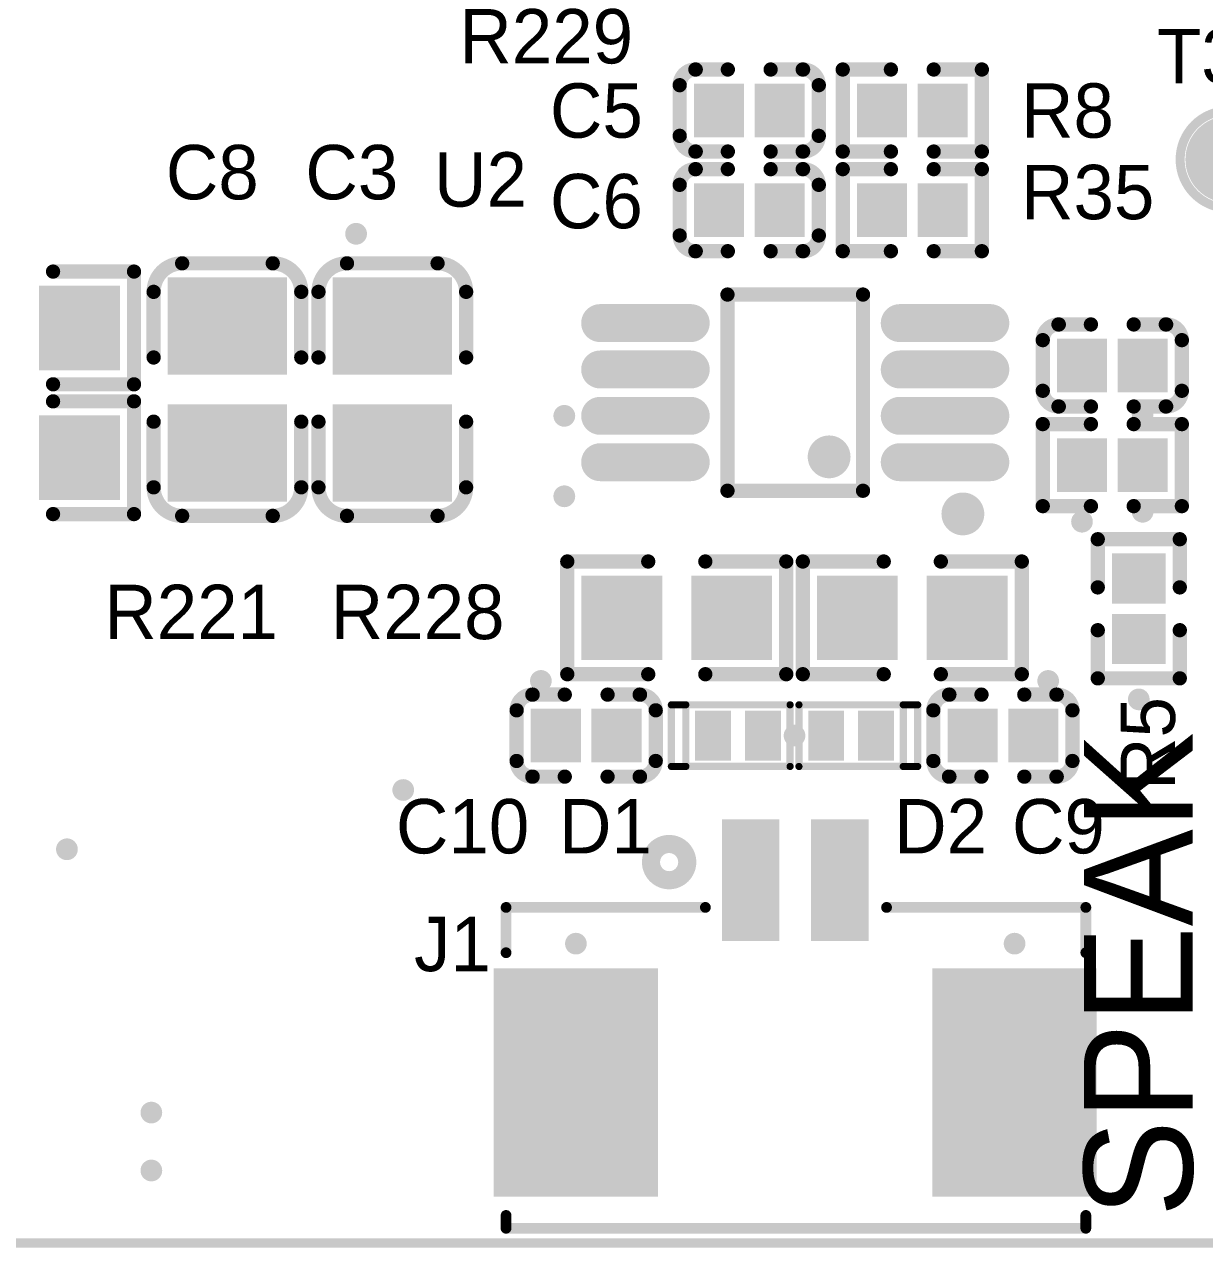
# Model space of a CAD drawing. Header units: millimetres. Extents: x 1205 to 1330, y 770 to 864.
# Drawn here: x 1252.03 to 1268.57, y 769.57 to 786.72 of the extents above; entities that cross this region are included whole.
import ezdxf

# ---------------------------------------------------------------- set-up
doc = ezdxf.new("R2010")
doc.units = ezdxf.units.MM
for name, color, linetype in [('Mechanical1', 6, 'Continuous'), ('TopOverlay', 2, 'Continuous'), ('TopPaste', 8, 'Continuous'), ('TopSolder', 216, 'Continuous'), ('ViaHoleLayer', 16, 'Continuous')]:
    doc.layers.add(name, color=color, linetype=linetype)

# ---------------------------------------------------------------- blocks, each defined once
blk = doc.blocks.new('PAD_25_40_3')
at = {"layer": 'TopOverlay'}
for points, const_width in [([(0.684, 0, 1), (-0.684, 0, 1)], 0.127), ([(-0.716, 0, 1), (-0.652, 0, 1)], 0.0635), ([(0.652, 0, 1), (0.716, 0, 1)], 0.0635)]:
    blk.add_lwpolyline(points, format="xyb", close=True, dxfattribs=dict(at, const_width=const_width))
at = {"layer": 'TopSolder', "const_width": 0.61}
blk.add_lwpolyline([(-0.305, 0, 1), (0.305, 0, 1)], format="xyb", close=True, dxfattribs=at)
blk = doc.blocks.new('MSOP_8_10')
at = {"layer": 'TopOverlay', "const_width": 0.2}
for points in [[(-1.375, 0.95), (1.375, 0.95)], [(-1.375, 0.95), (-1.375, -0.95)], [(1.375, 0.95), (1.375, -0.95)], [(-1.375, -0.95), (1.375, -0.95)]]:
    blk.add_lwpolyline(points, dxfattribs=at)
at = {"layer": 'TopOverlay'}
for points, const_width in [([(-1.425, 0.95, 1), (-1.325, 0.95, 1)], 0.1), ([(-1.425, 0.95, 1), (-1.325, 0.95, 1)], 0.1), ([(1.325, 0.95, 1), (1.425, 0.95, 1)], 0.1), ([(1.325, 0.95, 1), (1.425, 0.95, 1)], 0.1), ([(-0.75, -0.475, 1), (-1.05, -0.475, 1)], 0.3), ([(-1.125, -0.475, 1), (-0.975, -0.475, 1)], 0.15), ([(-0.825, -0.475, 1), (-0.675, -0.475, 1)], 0.15), ([(-1.425, -0.95, 1), (-1.325, -0.95, 1)], 0.1), ([(-1.425, -0.95, 1), (-1.325, -0.95, 1)], 0.1), ([(1.325, -0.95, 1), (1.425, -0.95, 1)], 0.1), ([(1.325, -0.95, 1), (1.425, -0.95, 1)], 0.1), ([(-1.55, -2.35, 1), (-1.85, -2.35, 1)], 0.3), ([(-1.925, -2.35, 1), (-1.775, -2.35, 1)], 0.15), ([(-1.625, -2.35, 1), (-1.475, -2.35, 1)], 0.15)]:
    blk.add_lwpolyline(points, format="xyb", close=True, dxfattribs=dict(at, const_width=const_width))
at = {"layer": 'TopPaste', "const_width": 0.43}
for points in [[(-0.975, 1.465), (-0.975, 2.735)], [(-0.325, 1.465), (-0.325, 2.735)], [(0.325, 1.465), (0.325, 2.735)], [(0.975, 1.465), (0.975, 2.735)], [(-0.975, -2.735), (-0.975, -1.465)], [(-0.325, -2.735), (-0.325, -1.465)], [(0.325, -2.735), (0.325, -1.465)], [(0.975, -2.735), (0.975, -1.465)]]:
    blk.add_lwpolyline(points, dxfattribs=at)
at = {"layer": 'TopPaste', "const_width": 0.215}
for points in [[(-1.082, 2.735, 1), (-0.867, 2.735, 1)], [(-0.432, 2.735, 1), (-0.217, 2.735, 1)], [(0.218, 2.735, 1), (0.433, 2.735, 1)], [(0.868, 2.735, 1), (1.083, 2.735, 1)], [(-1.082, 1.465, 1), (-0.867, 1.465, 1)], [(-0.432, 1.465, 1), (-0.217, 1.465, 1)], [(0.218, 1.465, 1), (0.433, 1.465, 1)], [(0.868, 1.465, 1), (1.083, 1.465, 1)], [(-1.082, -1.465, 1), (-0.867, -1.465, 1)], [(-0.432, -1.465, 1), (-0.217, -1.465, 1)], [(0.218, -1.465, 1), (0.433, -1.465, 1)], [(0.868, -1.465, 1), (1.083, -1.465, 1)], [(-1.082, -2.735, 1), (-0.867, -2.735, 1)], [(-0.432, -2.735, 1), (-0.217, -2.735, 1)], [(0.218, -2.735, 1), (0.433, -2.735, 1)], [(0.868, -2.735, 1), (1.083, -2.735, 1)]]:
    blk.add_lwpolyline(points, format="xyb", close=True, dxfattribs=at)
at = {"layer": 'TopSolder', "const_width": 0.532}
for points in [[(-0.975, 1.465), (-0.975, 2.735)], [(-0.325, 1.465), (-0.325, 2.735)], [(0.325, 1.465), (0.325, 2.735)], [(0.975, 1.465), (0.975, 2.735)], [(-0.975, -2.735), (-0.975, -1.465)], [(-0.325, -2.735), (-0.325, -1.465)], [(0.325, -2.735), (0.325, -1.465)], [(0.975, -2.735), (0.975, -1.465)]]:
    blk.add_lwpolyline(points, dxfattribs=at)
at = {"layer": 'TopSolder', "const_width": 0.266}
for points in [[(-1.108, 2.735, 1), (-0.842, 2.735, 1)], [(-0.458, 2.735, 1), (-0.192, 2.735, 1)], [(0.192, 2.735, 1), (0.458, 2.735, 1)], [(0.842, 2.735, 1), (1.108, 2.735, 1)], [(-1.108, 1.465, 1), (-0.842, 1.465, 1)], [(-0.458, 1.465, 1), (-0.192, 1.465, 1)], [(0.192, 1.465, 1), (0.458, 1.465, 1)], [(0.842, 1.465, 1), (1.108, 1.465, 1)], [(-1.108, -1.465, 1), (-0.842, -1.465, 1)], [(-0.458, -1.465, 1), (-0.192, -1.465, 1)], [(0.192, -1.465, 1), (0.458, -1.465, 1)], [(0.842, -1.465, 1), (1.108, -1.465, 1)], [(-1.108, -2.735, 1), (-0.842, -2.735, 1)], [(-0.458, -2.735, 1), (-0.192, -2.735, 1)], [(0.192, -2.735, 1), (0.458, -2.735, 1)], [(0.842, -2.735, 1), (1.108, -2.735, 1)]]:
    blk.add_lwpolyline(points, format="xyb", close=True, dxfattribs=at)
blk = doc.blocks.new('0805_C_19')
at = {"layer": 'TopOverlay', "const_width": 0.2}
for points in [[(-1.77, 0.635, -0.414214), (-1.37, 1.035)], [(1.37, 1.035, -0.414213), (1.77, 0.635)], [(-1.37, -1.035, -0.414213), (-1.77, -0.635)], [(1.77, -0.635, -0.414214), (1.37, -1.035)]]:
    blk.add_lwpolyline(points, format="xyb", dxfattribs=at)
for points in [[(-1.37, 1.035), (-0.45, 1.035)], [(0.45, 1.035), (1.37, 1.035)], [(-1.77, 0.635), (-1.77, -0.635)], [(1.77, 0.635), (1.77, -0.635)], [(-0.45, -1.035), (-1.37, -1.035)], [(0.45, -1.035), (1.37, -1.035)]]:
    blk.add_lwpolyline(points, dxfattribs=at)
at = {"layer": 'TopOverlay', "const_width": 0.1}
for points in [[(-1.42, 1.035, 1), (-1.32, 1.035, 1)], [(-1.42, 1.035, 1), (-1.32, 1.035, 1)], [(-0.5, 1.035, 1), (-0.4, 1.035, 1)], [(0.4, 1.035, 1), (0.5, 1.035, 1)], [(1.32, 1.035, 1), (1.42, 1.035, 1)], [(1.32, 1.035, 1), (1.42, 1.035, 1)], [(-1.82, 0.635, 1), (-1.72, 0.635, 1)], [(-1.82, 0.635, 1), (-1.72, 0.635, 1)], [(1.72, 0.635, 1), (1.82, 0.635, 1)], [(1.72, 0.635, 1), (1.82, 0.635, 1)], [(-1.82, -0.635, 1), (-1.72, -0.635, 1)], [(-1.82, -0.635, 1), (-1.72, -0.635, 1)], [(1.72, -0.635, 1), (1.82, -0.635, 1)], [(1.72, -0.635, 1), (1.82, -0.635, 1)], [(-1.42, -1.035, 1), (-1.32, -1.035, 1)], [(-1.42, -1.035, 1), (-1.32, -1.035, 1)], [(-0.5, -1.035, 1), (-0.4, -1.035, 1)], [(0.4, -1.035, 1), (0.5, -1.035, 1)], [(1.32, -1.035, 1), (1.42, -1.035, 1)], [(1.32, -1.035, 1), (1.42, -1.035, 1)]]:
    blk.add_lwpolyline(points, format="xyb", close=True, dxfattribs=at)
at = {"layer": 'TopPaste'}
for points in [[(-1.47, -0.735), (-0.31, -0.735), (-1.47, 0.735), (-0.31, 0.735)], [(0.31, -0.735), (1.47, -0.735), (0.31, 0.735), (1.47, 0.735)]]:
    blk.add_solid(points, dxfattribs=at)
at = {"layer": 'TopSolder'}
for points in [[(-1.572, -0.837), (-0.208, -0.837), (-1.572, 0.837), (-0.208, 0.837)], [(0.208, -0.837), (1.572, -0.837), (0.208, 0.837), (1.572, 0.837)]]:
    blk.add_solid(points, dxfattribs=at)
blk = doc.blocks.new('0402_C_20')
at = {"layer": 'TopOverlay', "const_width": 0.2}
for points in [[(-0.975, 0.355, -0.414214), (-0.755, 0.575)], [(0.755, 0.575, -0.414214), (0.975, 0.355)], [(-0.755, -0.575, -0.414214), (-0.975, -0.355)], [(0.975, -0.355, -0.414214), (0.755, -0.575)]]:
    blk.add_lwpolyline(points, format="xyb", dxfattribs=at)
at = {"layer": 'TopOverlay', "const_width": 0.1}
for points in [[(-0.805, 0.575, 1), (-0.705, 0.575, 1)], [(-0.8, 0.575, 1), (-0.7, 0.575, 1)], [(-0.35, 0.575, 1), (-0.25, 0.575, 1)], [(0.25, 0.575, 1), (0.35, 0.575, 1)], [(0.7, 0.575, 1), (0.8, 0.575, 1)], [(0.705, 0.575, 1), (0.805, 0.575, 1)], [(-1.025, 0.355, 1), (-0.925, 0.355, 1)], [(-1.025, 0.355, 1), (-0.925, 0.355, 1)], [(0.925, 0.355, 1), (1.025, 0.355, 1)], [(0.925, 0.355, 1), (1.025, 0.355, 1)], [(-1.025, -0.355, 1), (-0.925, -0.355, 1)], [(-1.025, -0.355, 1), (-0.925, -0.355, 1)], [(0.925, -0.355, 1), (1.025, -0.355, 1)], [(0.925, -0.355, 1), (1.025, -0.355, 1)], [(-0.805, -0.575, 1), (-0.705, -0.575, 1)], [(-0.8, -0.575, 1), (-0.7, -0.575, 1)], [(-0.35, -0.575, 1), (-0.25, -0.575, 1)], [(0.25, -0.575, 1), (0.35, -0.575, 1)], [(0.7, -0.575, 1), (0.8, -0.575, 1)], [(0.705, -0.575, 1), (0.805, -0.575, 1)]]:
    blk.add_lwpolyline(points, format="xyb", close=True, dxfattribs=at)
at = {"layer": 'TopOverlay', "const_width": 0.2}
for points in [[(-0.3, 0.575), (-0.75, 0.575)], [(0.75, 0.575), (0.3, 0.575)], [(-0.975, 0.355), (-0.975, -0.355)], [(0.975, 0.355), (0.975, -0.355)], [(-0.3, -0.575), (-0.75, -0.575)], [(0.75, -0.575), (0.3, -0.575)]]:
    blk.add_lwpolyline(points, dxfattribs=at)
at = {"layer": 'TopPaste'}
for points in [[(-0.725, -0.325), (-0.125, -0.325), (-0.725, 0.325), (-0.125, 0.325)], [(0.125, -0.325), (0.725, -0.325), (0.125, 0.325), (0.725, 0.325)]]:
    blk.add_solid(points, dxfattribs=at)
at = {"layer": 'TopSolder'}
for points in [[(-0.776, -0.376), (-0.074, -0.376), (-0.776, 0.376), (-0.074, 0.376)], [(0.074, -0.376), (0.776, -0.376), (0.074, 0.376), (0.776, 0.376)]]:
    blk.add_solid(points, dxfattribs=at)
blk = doc.blocks.new('0402_C_21')
at = {"layer": 'TopOverlay', "const_width": 0.2}
for points in [[(-0.975, 0.355, -0.414214), (-0.755, 0.575)], [(0.755, 0.575, -0.414214), (0.975, 0.355)], [(-0.755, -0.575, -0.414214), (-0.975, -0.355)], [(0.975, -0.355, -0.414214), (0.755, -0.575)]]:
    blk.add_lwpolyline(points, format="xyb", dxfattribs=at)
at = {"layer": 'TopOverlay', "const_width": 0.1}
for points in [[(-0.805, 0.575, 1), (-0.705, 0.575, 1)], [(-0.8, 0.575, 1), (-0.7, 0.575, 1)], [(-0.35, 0.575, 1), (-0.25, 0.575, 1)], [(0.25, 0.575, 1), (0.35, 0.575, 1)], [(0.7, 0.575, 1), (0.8, 0.575, 1)], [(0.705, 0.575, 1), (0.805, 0.575, 1)], [(-1.025, 0.355, 1), (-0.925, 0.355, 1)], [(-1.025, 0.355, 1), (-0.925, 0.355, 1)], [(0.925, 0.355, 1), (1.025, 0.355, 1)], [(0.925, 0.355, 1), (1.025, 0.355, 1)], [(-1.025, -0.355, 1), (-0.925, -0.355, 1)], [(-1.025, -0.355, 1), (-0.925, -0.355, 1)], [(0.925, -0.355, 1), (1.025, -0.355, 1)], [(0.925, -0.355, 1), (1.025, -0.355, 1)], [(-0.805, -0.575, 1), (-0.705, -0.575, 1)], [(-0.8, -0.575, 1), (-0.7, -0.575, 1)], [(-0.35, -0.575, 1), (-0.25, -0.575, 1)], [(0.25, -0.575, 1), (0.35, -0.575, 1)], [(0.7, -0.575, 1), (0.8, -0.575, 1)], [(0.705, -0.575, 1), (0.805, -0.575, 1)]]:
    blk.add_lwpolyline(points, format="xyb", close=True, dxfattribs=at)
at = {"layer": 'TopOverlay', "const_width": 0.2}
for points in [[(-0.75, 0.575), (-0.3, 0.575)], [(0.3, 0.575), (0.75, 0.575)], [(-0.975, -0.355), (-0.975, 0.355)], [(0.975, -0.355), (0.975, 0.355)], [(-0.75, -0.575), (-0.3, -0.575)], [(0.3, -0.575), (0.75, -0.575)]]:
    blk.add_lwpolyline(points, dxfattribs=at)
at = {"layer": 'TopPaste'}
for points in [[(-0.725, -0.325), (-0.125, -0.325), (-0.725, 0.325), (-0.125, 0.325)], [(0.125, -0.325), (0.725, -0.325), (0.125, 0.325), (0.725, 0.325)]]:
    blk.add_solid(points, dxfattribs=at)
at = {"layer": 'TopSolder'}
for points in [[(-0.776, -0.376), (-0.074, -0.376), (-0.776, 0.376), (-0.074, 0.376)], [(0.074, -0.376), (0.776, -0.376), (0.074, 0.376), (0.776, 0.376)]]:
    blk.add_solid(points, dxfattribs=at)
blk = doc.blocks.new('0402_C_22')
at = {"layer": 'TopOverlay', "const_width": 0.2}
for points in [[(-0.975, 0.355, -0.414214), (-0.755, 0.575)], [(0.755, 0.575, -0.414214), (0.975, 0.355)], [(-0.755, -0.575, -0.414214), (-0.975, -0.355)], [(0.975, -0.355, -0.414214), (0.755, -0.575)]]:
    blk.add_lwpolyline(points, format="xyb", dxfattribs=at)
at = {"layer": 'TopOverlay', "const_width": 0.1}
for points in [[(-0.805, 0.575, 1), (-0.705, 0.575, 1)], [(-0.8, 0.575, 1), (-0.7, 0.575, 1)], [(-0.35, 0.575, 1), (-0.25, 0.575, 1)], [(0.25, 0.575, 1), (0.35, 0.575, 1)], [(0.7, 0.575, 1), (0.8, 0.575, 1)], [(0.705, 0.575, 1), (0.805, 0.575, 1)], [(-1.025, 0.355, 1), (-0.925, 0.355, 1)], [(-1.025, 0.355, 1), (-0.925, 0.355, 1)], [(0.925, 0.355, 1), (1.025, 0.355, 1)], [(0.925, 0.355, 1), (1.025, 0.355, 1)], [(-1.025, -0.355, 1), (-0.925, -0.355, 1)], [(-1.025, -0.355, 1), (-0.925, -0.355, 1)], [(0.925, -0.355, 1), (1.025, -0.355, 1)], [(0.925, -0.355, 1), (1.025, -0.355, 1)], [(-0.805, -0.575, 1), (-0.705, -0.575, 1)], [(-0.8, -0.575, 1), (-0.7, -0.575, 1)], [(-0.35, -0.575, 1), (-0.25, -0.575, 1)], [(0.25, -0.575, 1), (0.35, -0.575, 1)], [(0.7, -0.575, 1), (0.8, -0.575, 1)], [(0.705, -0.575, 1), (0.805, -0.575, 1)]]:
    blk.add_lwpolyline(points, format="xyb", close=True, dxfattribs=at)
at = {"layer": 'TopOverlay', "const_width": 0.2}
for points in [[(-0.75, 0.575), (-0.3, 0.575)], [(0.3, 0.575), (0.75, 0.575)], [(-0.975, -0.355), (-0.975, 0.355)], [(0.975, -0.355), (0.975, 0.355)], [(-0.75, -0.575), (-0.3, -0.575)], [(0.3, -0.575), (0.75, -0.575)]]:
    blk.add_lwpolyline(points, dxfattribs=at)
at = {"layer": 'TopPaste'}
for points in [[(-0.725, -0.325), (-0.125, -0.325), (-0.725, 0.325), (-0.125, 0.325)], [(0.125, -0.325), (0.725, -0.325), (0.125, 0.325), (0.725, 0.325)]]:
    blk.add_solid(points, dxfattribs=at)
at = {"layer": 'TopSolder'}
for points in [[(-0.776, -0.376), (-0.074, -0.376), (-0.776, 0.376), (-0.074, 0.376)], [(0.074, -0.376), (0.776, -0.376), (0.074, 0.376), (0.776, 0.376)]]:
    blk.add_solid(points, dxfattribs=at)
blk = doc.blocks.new('0805_C_24')
at = {"layer": 'TopOverlay', "const_width": 0.2}
for points in [[(-1.77, 0.635, -0.414214), (-1.37, 1.035)], [(1.37, 1.035, -0.414213), (1.77, 0.635)], [(-1.37, -1.035, -0.414213), (-1.77, -0.635)], [(1.77, -0.635, -0.414214), (1.37, -1.035)]]:
    blk.add_lwpolyline(points, format="xyb", dxfattribs=at)
for points in [[(-1.37, 1.035), (-0.45, 1.035)], [(0.45, 1.035), (1.37, 1.035)], [(-1.77, 0.635), (-1.77, -0.635)], [(1.77, 0.635), (1.77, -0.635)], [(-0.45, -1.035), (-1.37, -1.035)], [(0.45, -1.035), (1.37, -1.035)]]:
    blk.add_lwpolyline(points, dxfattribs=at)
at = {"layer": 'TopOverlay', "const_width": 0.1}
for points in [[(-1.42, 1.035, 1), (-1.32, 1.035, 1)], [(-1.42, 1.035, 1), (-1.32, 1.035, 1)], [(-0.5, 1.035, 1), (-0.4, 1.035, 1)], [(0.4, 1.035, 1), (0.5, 1.035, 1)], [(1.32, 1.035, 1), (1.42, 1.035, 1)], [(1.32, 1.035, 1), (1.42, 1.035, 1)], [(-1.82, 0.635, 1), (-1.72, 0.635, 1)], [(-1.82, 0.635, 1), (-1.72, 0.635, 1)], [(1.72, 0.635, 1), (1.82, 0.635, 1)], [(1.72, 0.635, 1), (1.82, 0.635, 1)], [(-1.82, -0.635, 1), (-1.72, -0.635, 1)], [(-1.82, -0.635, 1), (-1.72, -0.635, 1)], [(1.72, -0.635, 1), (1.82, -0.635, 1)], [(1.72, -0.635, 1), (1.82, -0.635, 1)], [(-1.42, -1.035, 1), (-1.32, -1.035, 1)], [(-1.42, -1.035, 1), (-1.32, -1.035, 1)], [(-0.5, -1.035, 1), (-0.4, -1.035, 1)], [(0.4, -1.035, 1), (0.5, -1.035, 1)], [(1.32, -1.035, 1), (1.42, -1.035, 1)], [(1.32, -1.035, 1), (1.42, -1.035, 1)]]:
    blk.add_lwpolyline(points, format="xyb", close=True, dxfattribs=at)
at = {"layer": 'TopPaste'}
for points in [[(-1.47, -0.735), (-0.31, -0.735), (-1.47, 0.735), (-0.31, 0.735)], [(0.31, -0.735), (1.47, -0.735), (0.31, 0.735), (1.47, 0.735)]]:
    blk.add_solid(points, dxfattribs=at)
at = {"layer": 'TopSolder'}
for points in [[(-1.572, -0.837), (-0.208, -0.837), (-1.572, 0.837), (-0.208, 0.837)], [(0.208, -0.837), (1.572, -0.837), (0.208, 0.837), (1.572, 0.837)]]:
    blk.add_solid(points, dxfattribs=at)
blk = doc.blocks.new('0402_C_25')
at = {"layer": 'TopOverlay', "const_width": 0.2}
for points in [[(-0.975, 0.355, -0.414214), (-0.755, 0.575)], [(0.755, 0.575, -0.414214), (0.975, 0.355)], [(-0.755, -0.575, -0.414214), (-0.975, -0.355)], [(0.975, -0.355, -0.414214), (0.755, -0.575)]]:
    blk.add_lwpolyline(points, format="xyb", dxfattribs=at)
at = {"layer": 'TopOverlay', "const_width": 0.1}
for points in [[(-0.805, 0.575, 1), (-0.705, 0.575, 1)], [(-0.8, 0.575, 1), (-0.7, 0.575, 1)], [(-0.35, 0.575, 1), (-0.25, 0.575, 1)], [(0.25, 0.575, 1), (0.35, 0.575, 1)], [(0.7, 0.575, 1), (0.8, 0.575, 1)], [(0.705, 0.575, 1), (0.805, 0.575, 1)], [(-1.025, 0.355, 1), (-0.925, 0.355, 1)], [(-1.025, 0.355, 1), (-0.925, 0.355, 1)], [(0.925, 0.355, 1), (1.025, 0.355, 1)], [(0.925, 0.355, 1), (1.025, 0.355, 1)], [(-1.025, -0.355, 1), (-0.925, -0.355, 1)], [(-1.025, -0.355, 1), (-0.925, -0.355, 1)], [(0.925, -0.355, 1), (1.025, -0.355, 1)], [(0.925, -0.355, 1), (1.025, -0.355, 1)], [(-0.805, -0.575, 1), (-0.705, -0.575, 1)], [(-0.8, -0.575, 1), (-0.7, -0.575, 1)], [(-0.35, -0.575, 1), (-0.25, -0.575, 1)], [(0.25, -0.575, 1), (0.35, -0.575, 1)], [(0.7, -0.575, 1), (0.8, -0.575, 1)], [(0.705, -0.575, 1), (0.805, -0.575, 1)]]:
    blk.add_lwpolyline(points, format="xyb", close=True, dxfattribs=at)
at = {"layer": 'TopOverlay', "const_width": 0.2}
for points in [[(-0.3, 0.575), (-0.75, 0.575)], [(0.75, 0.575), (0.3, 0.575)], [(-0.975, 0.355), (-0.975, -0.355)], [(0.975, 0.355), (0.975, -0.355)], [(-0.3, -0.575), (-0.75, -0.575)], [(0.75, -0.575), (0.3, -0.575)]]:
    blk.add_lwpolyline(points, dxfattribs=at)
at = {"layer": 'TopPaste'}
for points in [[(-0.725, -0.325), (-0.125, -0.325), (-0.725, 0.325), (-0.125, 0.325)], [(0.125, -0.325), (0.725, -0.325), (0.125, 0.325), (0.725, 0.325)]]:
    blk.add_solid(points, dxfattribs=at)
at = {"layer": 'TopSolder'}
for points in [[(-0.776, -0.376), (-0.074, -0.376), (-0.776, 0.376), (-0.074, 0.376)], [(0.074, -0.376), (0.776, -0.376), (0.074, 0.376), (0.776, 0.376)]]:
    blk.add_solid(points, dxfattribs=at)
blk = doc.blocks.new('0402_C_26')
at = {"layer": 'TopOverlay', "const_width": 0.2}
for points in [[(-0.975, 0.355, -0.414214), (-0.755, 0.575)], [(0.755, 0.575, -0.414214), (0.975, 0.355)], [(-0.755, -0.575, -0.414214), (-0.975, -0.355)], [(0.975, -0.355, -0.414214), (0.755, -0.575)]]:
    blk.add_lwpolyline(points, format="xyb", dxfattribs=at)
at = {"layer": 'TopOverlay', "const_width": 0.1}
for points in [[(-0.805, 0.575, 1), (-0.705, 0.575, 1)], [(-0.8, 0.575, 1), (-0.7, 0.575, 1)], [(-0.35, 0.575, 1), (-0.25, 0.575, 1)], [(0.25, 0.575, 1), (0.35, 0.575, 1)], [(0.7, 0.575, 1), (0.8, 0.575, 1)], [(0.705, 0.575, 1), (0.805, 0.575, 1)], [(-1.025, 0.355, 1), (-0.925, 0.355, 1)], [(-1.025, 0.355, 1), (-0.925, 0.355, 1)], [(0.925, 0.355, 1), (1.025, 0.355, 1)], [(0.925, 0.355, 1), (1.025, 0.355, 1)], [(-1.025, -0.355, 1), (-0.925, -0.355, 1)], [(-1.025, -0.355, 1), (-0.925, -0.355, 1)], [(0.925, -0.355, 1), (1.025, -0.355, 1)], [(0.925, -0.355, 1), (1.025, -0.355, 1)], [(-0.805, -0.575, 1), (-0.705, -0.575, 1)], [(-0.8, -0.575, 1), (-0.7, -0.575, 1)], [(-0.35, -0.575, 1), (-0.25, -0.575, 1)], [(0.25, -0.575, 1), (0.35, -0.575, 1)], [(0.7, -0.575, 1), (0.8, -0.575, 1)], [(0.705, -0.575, 1), (0.805, -0.575, 1)]]:
    blk.add_lwpolyline(points, format="xyb", close=True, dxfattribs=at)
at = {"layer": 'TopOverlay', "const_width": 0.2}
for points in [[(-0.75, 0.575), (-0.3, 0.575)], [(0.3, 0.575), (0.75, 0.575)], [(-0.975, -0.355), (-0.975, 0.355)], [(0.975, -0.355), (0.975, 0.355)], [(-0.75, -0.575), (-0.3, -0.575)], [(0.3, -0.575), (0.75, -0.575)]]:
    blk.add_lwpolyline(points, dxfattribs=at)
at = {"layer": 'TopPaste'}
for points in [[(-0.725, -0.325), (-0.125, -0.325), (-0.725, 0.325), (-0.125, 0.325)], [(0.125, -0.325), (0.725, -0.325), (0.125, 0.325), (0.725, 0.325)]]:
    blk.add_solid(points, dxfattribs=at)
at = {"layer": 'TopSolder'}
for points in [[(-0.776, -0.376), (-0.074, -0.376), (-0.776, 0.376), (-0.074, 0.376)], [(0.074, -0.376), (0.776, -0.376), (0.074, 0.376), (0.776, 0.376)]]:
    blk.add_solid(points, dxfattribs=at)
blk = doc.blocks.new('DFN1006_2L_232')
at = {"layer": 'TopOverlay'}
for points, const_width in [([(-0.584, 0.432), (-0.381, 0.432)], 0.1), ([(-0.584, -0.432), (-0.584, 0.432)], 0.1), ([(-0.381, -0.432), (-0.381, 0.432)], 0.102), ([(-0.381, 0.432), (1.081, 0.432)], 0.102), ([(1.081, -0.432), (1.081, 0.432)], 0.102), ([(-0.584, -0.432), (-0.381, -0.432)], 0.1), ([(-0.381, -0.432), (1.081, -0.432)], 0.102)]:
    blk.add_lwpolyline(points, dxfattribs=dict(at, const_width=const_width))
for points, const_width in [([(-0.609, 0.432, 1), (-0.559, 0.432, 1)], 0.05), ([(-0.609, 0.432, 1), (-0.559, 0.432, 1)], 0.05), ([(-0.406, 0.432, 1), (-0.356, 0.432, 1)], 0.0508), ([(-0.406, 0.432, 1), (-0.356, 0.432, 1)], 0.0508), ([(-0.406, 0.432, 1), (-0.356, 0.432, 1)], 0.05), ([(1.056, 0.432, 1), (1.106, 0.432, 1)], 0.0508), ([(1.056, 0.432, 1), (1.106, 0.432, 1)], 0.0508), ([(-0.609, -0.432, 1), (-0.559, -0.432, 1)], 0.05), ([(-0.609, -0.432, 1), (-0.559, -0.432, 1)], 0.05), ([(-0.406, -0.432, 1), (-0.356, -0.432, 1)], 0.0508), ([(-0.406, -0.432, 1), (-0.356, -0.432, 1)], 0.0508), ([(-0.406, -0.432, 1), (-0.356, -0.432, 1)], 0.05), ([(1.056, -0.432, 1), (1.106, -0.432, 1)], 0.0508), ([(1.056, -0.432, 1), (1.106, -0.432, 1)], 0.0508)]:
    blk.add_lwpolyline(points, format="xyb", close=True, dxfattribs=dict(at, const_width=const_width))
at = {"layer": 'TopPaste'}
for points in [[(0.2, -0.3), (0.2, 0.3), (-0.2, -0.3), (-0.2, 0.3)], [(0.9, -0.3), (0.9, 0.3), (0.5, -0.3), (0.5, 0.3)]]:
    blk.add_solid(points, dxfattribs=at)
at = {"layer": 'TopSolder'}
for points in [[(0.251, -0.351), (0.251, 0.351), (-0.251, -0.351), (-0.251, 0.351)], [(0.951, -0.351), (0.951, 0.351), (0.449, -0.351), (0.449, 0.351)]]:
    blk.add_solid(points, dxfattribs=at)
blk = doc.blocks.new('DFN1006_2L_233')
at = {"layer": 'TopOverlay'}
for points, const_width in [([(-0.381, 0.432), (-0.584, 0.432)], 0.1), ([(-0.584, 0.432), (-0.584, -0.432)], 0.1), ([(-0.381, 0.432), (-0.381, -0.432)], 0.102), ([(1.081, 0.432), (-0.381, 0.432)], 0.102), ([(1.081, 0.432), (1.081, -0.432)], 0.102), ([(-0.381, -0.432), (-0.584, -0.432)], 0.1), ([(1.081, -0.432), (-0.381, -0.432)], 0.102)]:
    blk.add_lwpolyline(points, dxfattribs=dict(at, const_width=const_width))
for points, const_width in [([(-0.609, 0.432, 1), (-0.559, 0.432, 1)], 0.05), ([(-0.609, 0.432, 1), (-0.559, 0.432, 1)], 0.05), ([(-0.406, 0.432, 1), (-0.356, 0.432, 1)], 0.0508), ([(-0.406, 0.432, 1), (-0.356, 0.432, 1)], 0.0508), ([(-0.406, 0.432, 1), (-0.356, 0.432, 1)], 0.05), ([(1.056, 0.432, 1), (1.106, 0.432, 1)], 0.0508), ([(1.056, 0.432, 1), (1.106, 0.432, 1)], 0.0508), ([(-0.609, -0.432, 1), (-0.559, -0.432, 1)], 0.05), ([(-0.609, -0.432, 1), (-0.559, -0.432, 1)], 0.05), ([(-0.406, -0.432, 1), (-0.356, -0.432, 1)], 0.0508), ([(-0.406, -0.432, 1), (-0.356, -0.432, 1)], 0.0508), ([(-0.406, -0.432, 1), (-0.356, -0.432, 1)], 0.05), ([(1.056, -0.432, 1), (1.106, -0.432, 1)], 0.0508), ([(1.056, -0.432, 1), (1.106, -0.432, 1)], 0.0508)]:
    blk.add_lwpolyline(points, format="xyb", close=True, dxfattribs=dict(at, const_width=const_width))
at = {"layer": 'TopPaste'}
for points in [[(0.2, -0.3), (0.2, 0.3), (-0.2, -0.3), (-0.2, 0.3)], [(0.9, -0.3), (0.9, 0.3), (0.5, -0.3), (0.5, 0.3)]]:
    blk.add_solid(points, dxfattribs=at)
at = {"layer": 'TopSolder'}
for points in [[(0.251, -0.351), (0.251, 0.351), (-0.251, -0.351), (-0.251, 0.351)], [(0.951, -0.351), (0.951, 0.351), (0.449, -0.351), (0.449, 0.351)]]:
    blk.add_solid(points, dxfattribs=at)
blk = doc.blocks.new('1_25_2T_SMD_L_322')
at = {"layer": 'TopOverlay'}
for points, const_width in [([(-0.889, 0.254, 1), (-1.397, 0.254, 1)], 0.254), ([(-1.46, 0.254, 1), (-1.333, 0.254, 1)], 0.127), ([(-0.952, 0.254, 1), (-0.825, 0.254, 1)], 0.127), ([(-3.467, -0.381, 1), (-3.391, -0.381, 1)], 0.0751), ([(-3.467, -0.381, 1), (-3.391, -0.381, 1)], 0.0751), ([(-0.673, -0.381, 1), (-0.597, -0.381, 1)], 0.0751), ([(1.867, -0.381, 1), (1.943, -0.381, 1)], 0.0751), ([(4.661, -0.381, 1), (4.737, -0.381, 1)], 0.0751), ([(4.661, -0.381, 1), (4.737, -0.381, 1)], 0.0751), ([(-3.467, -1.016, 1), (-3.391, -1.016, 1)], 0.0751), ([(4.661, -1.016, 1), (4.737, -1.016, 1)], 0.0751), ([(-3.467, -4.699, 1), (-3.391, -4.699, 1)], 0.0751), ([(4.661, -4.699, 1), (4.737, -4.699, 1)], 0.0751), ([(-3.467, -4.879, 1), (-3.391, -4.879, 1)], 0.0751), ([(-3.467, -4.879, 1), (-3.391, -4.879, 1)], 0.0751), ([(4.661, -4.879, 1), (4.737, -4.879, 1)], 0.0751), ([(4.661, -4.879, 1), (4.737, -4.879, 1)], 0.0751)]:
    blk.add_lwpolyline(points, format="xyb", close=True, dxfattribs=dict(at, const_width=const_width))
at = {"layer": 'TopOverlay', "const_width": 0.15}
for points in [[(-3.429, -1.016), (-3.429, -0.381)], [(-3.429, -0.381), (-0.635, -0.381)], [(1.905, -0.381), (4.699, -0.381)], [(4.699, -1.016), (4.699, -0.381)], [(-3.429, -4.879), (-3.429, -4.699)], [(4.699, -4.699), (4.699, -4.879)], [(-3.429, -4.879), (4.699, -4.879)]]:
    blk.add_lwpolyline(points, dxfattribs=at)
at = {"layer": 'TopPaste'}
for points in [[(0.3, 0.75), (-0.3, 0.75), (0.3, -0.75), (-0.3, -0.75)], [(1.55, 0.75), (0.95, 0.75), (1.55, -0.75), (0.95, -0.75)], [(-1.4, -1.335), (-3.5, -1.335), (-1.4, -4.335), (-3.5, -4.335)], [(4.75, -1.335), (2.65, -1.335), (4.75, -4.335), (2.65, -4.335)]]:
    blk.add_solid(points, dxfattribs=at)
at = {"layer": 'TopSolder'}
for points in [[(0.402, 0.852), (-0.402, 0.852), (0.402, -0.852), (-0.402, -0.852)], [(1.652, 0.852), (0.848, 0.852), (1.652, -0.852), (0.848, -0.852)], [(-1.298, -1.233), (-3.602, -1.233), (-1.298, -4.437), (-3.602, -4.437)], [(4.852, -1.233), (2.548, -1.233), (4.852, -4.437), (2.548, -4.437)]]:
    blk.add_solid(points, dxfattribs=at)
blk = doc.blocks.new('0603_R_335')
at = {"layer": 'TopOverlay', "const_width": 0.2}
for points in [[(-1.535, 0.79), (-0.4, 0.79)], [(-1.535, -0.79), (-1.535, 0.79)], [(0.4, 0.79), (1.535, 0.79)], [(1.535, -0.79), (1.535, 0.79)], [(-1.535, -0.79), (-0.4, -0.79)], [(0.4, -0.79), (1.535, -0.79)]]:
    blk.add_lwpolyline(points, dxfattribs=at)
at = {"layer": 'TopOverlay', "const_width": 0.1}
for points in [[(-1.585, 0.79, 1), (-1.485, 0.79, 1)], [(-1.585, 0.79, 1), (-1.485, 0.79, 1)], [(-0.45, 0.79, 1), (-0.35, 0.79, 1)], [(0.35, 0.79, 1), (0.45, 0.79, 1)], [(1.485, 0.79, 1), (1.585, 0.79, 1)], [(1.485, 0.79, 1), (1.585, 0.79, 1)], [(-1.585, -0.79, 1), (-1.485, -0.79, 1)], [(-1.585, -0.79, 1), (-1.485, -0.79, 1)], [(-0.45, -0.79, 1), (-0.35, -0.79, 1)], [(0.35, -0.79, 1), (0.45, -0.79, 1)], [(1.485, -0.79, 1), (1.585, -0.79, 1)], [(1.485, -0.79, 1), (1.585, -0.79, 1)]]:
    blk.add_lwpolyline(points, format="xyb", close=True, dxfattribs=at)
at = {"layer": 'TopPaste'}
for points in [[(-1.235, -0.49), (-0.305, -0.49), (-1.235, 0.49), (-0.305, 0.49)], [(0.305, -0.49), (1.235, -0.49), (0.305, 0.49), (1.235, 0.49)]]:
    blk.add_solid(points, dxfattribs=at)
at = {"layer": 'TopSolder'}
for points in [[(-1.337, -0.592), (-0.203, -0.592), (-1.337, 0.592), (-0.203, 0.592)], [(0.203, -0.592), (1.337, -0.592), (0.203, 0.592), (1.337, 0.592)]]:
    blk.add_solid(points, dxfattribs=at)
blk = doc.blocks.new('0402_R_358')
at = {"layer": 'TopOverlay', "const_width": 0.2}
for points in [[(-0.975, 0.575), (-0.975, -0.575)], [(-0.3, 0.575), (-0.975, 0.575)], [(0.975, 0.575), (0.3, 0.575)], [(0.975, -0.575), (0.975, 0.575)], [(-0.3, -0.575), (-0.975, -0.575)], [(0.975, -0.575), (0.3, -0.575)]]:
    blk.add_lwpolyline(points, dxfattribs=at)
at = {"layer": 'TopOverlay', "const_width": 0.1}
for points in [[(-1.025, 0.575, 1), (-0.925, 0.575, 1)], [(-1.025, 0.575, 1), (-0.925, 0.575, 1)], [(-0.35, 0.575, 1), (-0.25, 0.575, 1)], [(0.25, 0.575, 1), (0.35, 0.575, 1)], [(0.925, 0.575, 1), (1.025, 0.575, 1)], [(0.925, 0.575, 1), (1.025, 0.575, 1)], [(-1.025, -0.575, 1), (-0.925, -0.575, 1)], [(-1.025, -0.575, 1), (-0.925, -0.575, 1)], [(-0.35, -0.575, 1), (-0.25, -0.575, 1)], [(0.25, -0.575, 1), (0.35, -0.575, 1)], [(0.925, -0.575, 1), (1.025, -0.575, 1)], [(0.925, -0.575, 1), (1.025, -0.575, 1)]]:
    blk.add_lwpolyline(points, format="xyb", close=True, dxfattribs=at)
at = {"layer": 'TopPaste'}
for points in [[(-0.725, -0.325), (-0.125, -0.325), (-0.725, 0.325), (-0.125, 0.325)], [(0.125, -0.325), (0.725, -0.325), (0.125, 0.325), (0.725, 0.325)]]:
    blk.add_solid(points, dxfattribs=at)
at = {"layer": 'TopSolder'}
for points in [[(-0.776, -0.376), (-0.074, -0.376), (-0.776, 0.376), (-0.074, 0.376)], [(0.074, -0.376), (0.776, -0.376), (0.074, 0.376), (0.776, 0.376)]]:
    blk.add_solid(points, dxfattribs=at)
blk = doc.blocks.new('0402_R_361')
at = {"layer": 'TopOverlay', "const_width": 0.2}
for points in [[(-0.3, 0.575), (-0.975, 0.575)], [(-0.975, -0.575), (-0.975, 0.575)], [(0.975, 0.575), (0.3, 0.575)], [(0.975, -0.575), (0.975, 0.575)], [(-0.975, -0.575), (-0.3, -0.575)], [(0.3, -0.575), (0.975, -0.575)]]:
    blk.add_lwpolyline(points, dxfattribs=at)
at = {"layer": 'TopOverlay', "const_width": 0.1}
for points in [[(-1.025, 0.575, 1), (-0.925, 0.575, 1)], [(-1.025, 0.575, 1), (-0.925, 0.575, 1)], [(-0.35, 0.575, 1), (-0.25, 0.575, 1)], [(0.25, 0.575, 1), (0.35, 0.575, 1)], [(0.925, 0.575, 1), (1.025, 0.575, 1)], [(0.925, 0.575, 1), (1.025, 0.575, 1)], [(-1.025, -0.575, 1), (-0.925, -0.575, 1)], [(-1.025, -0.575, 1), (-0.925, -0.575, 1)], [(-0.35, -0.575, 1), (-0.25, -0.575, 1)], [(0.25, -0.575, 1), (0.35, -0.575, 1)], [(0.925, -0.575, 1), (1.025, -0.575, 1)], [(0.925, -0.575, 1), (1.025, -0.575, 1)]]:
    blk.add_lwpolyline(points, format="xyb", close=True, dxfattribs=at)
at = {"layer": 'TopPaste'}
for points in [[(-0.725, -0.325), (-0.125, -0.325), (-0.725, 0.325), (-0.125, 0.325)], [(0.125, -0.325), (0.725, -0.325), (0.125, 0.325), (0.725, 0.325)]]:
    blk.add_solid(points, dxfattribs=at)
at = {"layer": 'TopSolder'}
for points in [[(-0.776, -0.376), (-0.074, -0.376), (-0.776, 0.376), (-0.074, 0.376)], [(0.074, -0.376), (0.776, -0.376), (0.074, 0.376), (0.776, 0.376)]]:
    blk.add_solid(points, dxfattribs=at)
blk = doc.blocks.new('0402_R_364')
at = {"layer": 'TopOverlay', "const_width": 0.2}
for points in [[(-0.975, -0.575), (-0.975, 0.575)], [(-0.975, 0.575), (-0.3, 0.575)], [(0.3, 0.575), (0.975, 0.575)], [(0.975, 0.575), (0.975, -0.575)], [(-0.975, -0.575), (-0.3, -0.575)], [(0.3, -0.575), (0.975, -0.575)]]:
    blk.add_lwpolyline(points, dxfattribs=at)
at = {"layer": 'TopOverlay', "const_width": 0.1}
for points in [[(-1.025, 0.575, 1), (-0.925, 0.575, 1)], [(-1.025, 0.575, 1), (-0.925, 0.575, 1)], [(-0.35, 0.575, 1), (-0.25, 0.575, 1)], [(0.25, 0.575, 1), (0.35, 0.575, 1)], [(0.925, 0.575, 1), (1.025, 0.575, 1)], [(0.925, 0.575, 1), (1.025, 0.575, 1)], [(-1.025, -0.575, 1), (-0.925, -0.575, 1)], [(-1.025, -0.575, 1), (-0.925, -0.575, 1)], [(-0.35, -0.575, 1), (-0.25, -0.575, 1)], [(0.25, -0.575, 1), (0.35, -0.575, 1)], [(0.925, -0.575, 1), (1.025, -0.575, 1)], [(0.925, -0.575, 1), (1.025, -0.575, 1)]]:
    blk.add_lwpolyline(points, format="xyb", close=True, dxfattribs=at)
at = {"layer": 'TopPaste'}
for points in [[(-0.725, -0.325), (-0.125, -0.325), (-0.725, 0.325), (-0.125, 0.325)], [(0.125, -0.325), (0.725, -0.325), (0.125, 0.325), (0.725, 0.325)]]:
    blk.add_solid(points, dxfattribs=at)
at = {"layer": 'TopSolder'}
for points in [[(-0.776, -0.376), (-0.074, -0.376), (-0.776, 0.376), (-0.074, 0.376)], [(0.074, -0.376), (0.776, -0.376), (0.074, 0.376), (0.776, 0.376)]]:
    blk.add_solid(points, dxfattribs=at)
blk = doc.blocks.new('0402_R_391')
at = {"layer": 'TopOverlay', "const_width": 0.2}
for points in [[(-0.975, 0.575), (-0.3, 0.575)], [(-0.975, -0.575), (-0.975, 0.575)], [(0.3, 0.575), (0.975, 0.575)], [(0.975, 0.575), (0.975, -0.575)], [(-0.975, -0.575), (-0.3, -0.575)], [(0.3, -0.575), (0.975, -0.575)]]:
    blk.add_lwpolyline(points, dxfattribs=at)
at = {"layer": 'TopOverlay', "const_width": 0.1}
for points in [[(-1.025, 0.575, 1), (-0.925, 0.575, 1)], [(-1.025, 0.575, 1), (-0.925, 0.575, 1)], [(-0.35, 0.575, 1), (-0.25, 0.575, 1)], [(0.25, 0.575, 1), (0.35, 0.575, 1)], [(0.925, 0.575, 1), (1.025, 0.575, 1)], [(0.925, 0.575, 1), (1.025, 0.575, 1)], [(-1.025, -0.575, 1), (-0.925, -0.575, 1)], [(-1.025, -0.575, 1), (-0.925, -0.575, 1)], [(-0.35, -0.575, 1), (-0.25, -0.575, 1)], [(0.25, -0.575, 1), (0.35, -0.575, 1)], [(0.925, -0.575, 1), (1.025, -0.575, 1)], [(0.925, -0.575, 1), (1.025, -0.575, 1)]]:
    blk.add_lwpolyline(points, format="xyb", close=True, dxfattribs=at)
at = {"layer": 'TopPaste'}
for points in [[(-0.725, -0.325), (-0.125, -0.325), (-0.725, 0.325), (-0.125, 0.325)], [(0.125, -0.325), (0.725, -0.325), (0.125, 0.325), (0.725, 0.325)]]:
    blk.add_solid(points, dxfattribs=at)
at = {"layer": 'TopSolder'}
for points in [[(-0.776, -0.376), (-0.074, -0.376), (-0.776, 0.376), (-0.074, 0.376)], [(0.074, -0.376), (0.776, -0.376), (0.074, 0.376), (0.776, 0.376)]]:
    blk.add_solid(points, dxfattribs=at)
blk = doc.blocks.new('0603_R_666')
at = {"layer": 'TopOverlay', "const_width": 0.2}
for points in [[(-1.535, 0.79), (-1.535, -0.79)], [(-0.4, 0.79), (-1.535, 0.79)], [(1.535, 0.79), (0.4, 0.79)], [(1.535, 0.79), (1.535, -0.79)], [(-0.4, -0.79), (-1.535, -0.79)], [(1.535, -0.79), (0.4, -0.79)]]:
    blk.add_lwpolyline(points, dxfattribs=at)
at = {"layer": 'TopOverlay', "const_width": 0.1}
for points in [[(-1.585, 0.79, 1), (-1.485, 0.79, 1)], [(-1.585, 0.79, 1), (-1.485, 0.79, 1)], [(-0.45, 0.79, 1), (-0.35, 0.79, 1)], [(0.35, 0.79, 1), (0.45, 0.79, 1)], [(1.485, 0.79, 1), (1.585, 0.79, 1)], [(1.485, 0.79, 1), (1.585, 0.79, 1)], [(-1.585, -0.79, 1), (-1.485, -0.79, 1)], [(-1.585, -0.79, 1), (-1.485, -0.79, 1)], [(-0.45, -0.79, 1), (-0.35, -0.79, 1)], [(0.35, -0.79, 1), (0.45, -0.79, 1)], [(1.485, -0.79, 1), (1.585, -0.79, 1)], [(1.485, -0.79, 1), (1.585, -0.79, 1)]]:
    blk.add_lwpolyline(points, format="xyb", close=True, dxfattribs=at)
at = {"layer": 'TopPaste'}
for points in [[(-1.235, -0.49), (-0.305, -0.49), (-1.235, 0.49), (-0.305, 0.49)], [(0.305, -0.49), (1.235, -0.49), (0.305, 0.49), (1.235, 0.49)]]:
    blk.add_solid(points, dxfattribs=at)
at = {"layer": 'TopSolder'}
for points in [[(-1.337, -0.592), (-0.203, -0.592), (-1.337, 0.592), (-0.203, 0.592)], [(0.203, -0.592), (1.337, -0.592), (0.203, 0.592), (1.337, 0.592)]]:
    blk.add_solid(points, dxfattribs=at)
blk = doc.blocks.new('0603_R_667')
at = {"layer": 'TopOverlay', "const_width": 0.2}
for points in [[(-1.535, -0.79), (-1.535, 0.79)], [(-1.535, 0.79), (-0.4, 0.79)], [(0.4, 0.79), (1.535, 0.79)], [(1.535, -0.79), (1.535, 0.79)], [(-1.535, -0.79), (-0.4, -0.79)], [(0.4, -0.79), (1.535, -0.79)]]:
    blk.add_lwpolyline(points, dxfattribs=at)
at = {"layer": 'TopOverlay', "const_width": 0.1}
for points in [[(-1.585, 0.79, 1), (-1.485, 0.79, 1)], [(-1.585, 0.79, 1), (-1.485, 0.79, 1)], [(-0.45, 0.79, 1), (-0.35, 0.79, 1)], [(0.35, 0.79, 1), (0.45, 0.79, 1)], [(1.485, 0.79, 1), (1.585, 0.79, 1)], [(1.485, 0.79, 1), (1.585, 0.79, 1)], [(-1.585, -0.79, 1), (-1.485, -0.79, 1)], [(-1.585, -0.79, 1), (-1.485, -0.79, 1)], [(-0.45, -0.79, 1), (-0.35, -0.79, 1)], [(0.35, -0.79, 1), (0.45, -0.79, 1)], [(1.485, -0.79, 1), (1.585, -0.79, 1)], [(1.485, -0.79, 1), (1.585, -0.79, 1)]]:
    blk.add_lwpolyline(points, format="xyb", close=True, dxfattribs=at)
at = {"layer": 'TopPaste'}
for points in [[(-1.235, -0.49), (-0.305, -0.49), (-1.235, 0.49), (-0.305, 0.49)], [(0.305, -0.49), (1.235, -0.49), (0.305, 0.49), (1.235, 0.49)]]:
    blk.add_solid(points, dxfattribs=at)
at = {"layer": 'TopSolder'}
for points in [[(-1.337, -0.592), (-0.203, -0.592), (-1.337, 0.592), (-0.203, 0.592)], [(0.203, -0.592), (1.337, -0.592), (0.203, 0.592), (1.337, 0.592)]]:
    blk.add_solid(points, dxfattribs=at)
blk = doc.blocks.new('0603_R_669')
at = {"layer": 'TopOverlay', "const_width": 0.2}
for points in [[(-1.535, -0.79), (-1.535, 0.79)], [(-1.535, 0.79), (-0.4, 0.79)], [(0.4, 0.79), (1.535, 0.79)], [(1.535, -0.79), (1.535, 0.79)], [(-1.535, -0.79), (-0.4, -0.79)], [(0.4, -0.79), (1.535, -0.79)]]:
    blk.add_lwpolyline(points, dxfattribs=at)
at = {"layer": 'TopOverlay', "const_width": 0.1}
for points in [[(-1.585, 0.79, 1), (-1.485, 0.79, 1)], [(-1.585, 0.79, 1), (-1.485, 0.79, 1)], [(-0.45, 0.79, 1), (-0.35, 0.79, 1)], [(0.35, 0.79, 1), (0.45, 0.79, 1)], [(1.485, 0.79, 1), (1.585, 0.79, 1)], [(1.485, 0.79, 1), (1.585, 0.79, 1)], [(-1.585, -0.79, 1), (-1.485, -0.79, 1)], [(-1.585, -0.79, 1), (-1.485, -0.79, 1)], [(-0.45, -0.79, 1), (-0.35, -0.79, 1)], [(0.35, -0.79, 1), (0.45, -0.79, 1)], [(1.485, -0.79, 1), (1.585, -0.79, 1)], [(1.485, -0.79, 1), (1.585, -0.79, 1)]]:
    blk.add_lwpolyline(points, format="xyb", close=True, dxfattribs=at)
at = {"layer": 'TopPaste'}
for points in [[(-1.235, -0.49), (-0.305, -0.49), (-1.235, 0.49), (-0.305, 0.49)], [(0.305, -0.49), (1.235, -0.49), (0.305, 0.49), (1.235, 0.49)]]:
    blk.add_solid(points, dxfattribs=at)
at = {"layer": 'TopSolder'}
for points in [[(-1.337, -0.592), (-0.203, -0.592), (-1.337, 0.592), (-0.203, 0.592)], [(0.203, -0.592), (1.337, -0.592), (0.203, 0.592), (1.337, 0.592)]]:
    blk.add_solid(points, dxfattribs=at)

msp = doc.modelspace()

# ---------------------------------------------------------------- linework, layer by layer
at = {"layer": 'Mechanical1', "const_width": 0.127}
msp.add_lwpolyline([(1207.582, 769.637), (1327.582, 769.637)], dxfattribs=at)
msp.add_lwpolyline([(1207.582, 769.637), (1327.582, 769.637)], dxfattribs=at)
at = {"layer": 'ViaHoleLayer', "const_width": 0.152}
for points in [[(1256.604, 783.784, 1), (1256.757, 783.784, 1)], [(1259.523, 781.232, 1), (1259.676, 781.232, 1)], [(1267.631, 781.257, 1), (1267.783, 781.257, 1)], [(1259.523, 780.104, 1), (1259.676, 780.104, 1)], [(1267.631, 779.887, 1), (1267.783, 779.887, 1)], [(1266.781, 779.748, 1), (1266.933, 779.748, 1)], [(1259.195, 777.516, 1), (1259.347, 777.516, 1)], [(1266.307, 777.516, 1), (1266.459, 777.516, 1)], [(1267.577, 777.257, 1), (1267.729, 777.257, 1)], [(1262.751, 776.749, 1), (1262.903, 776.749, 1)], [(1257.265, 775.987, 1), (1257.417, 775.987, 1)], [(1252.55, 775.156, 1), (1252.703, 775.156, 1)], [(1259.686, 773.833, 1), (1259.838, 773.833, 1)], [(1265.836, 773.833, 1), (1265.988, 773.833, 1)], [(1253.734, 771.465, 1), (1253.886, 771.465, 1)], [(1253.734, 770.653, 1), (1253.886, 770.653, 1)]]:
    msp.add_lwpolyline(points, format="xyb", close=True, dxfattribs=at)

# ---------------------------------------------------------------- block references
for name, p in [('0402_C_21', (1262.192, 785.512)), ('0402_R_364', (1264.478, 785.512)), ('0402_C_22', (1262.192, 784.115)), ('0402_R_391', (1264.478, 784.115)), ('0603_R_335', (1252.032, 782.464)), ('0402_C_26', (1259.906, 776.749)), ('DFN1006_2L_232', (1261.684, 776.749)), ('1_25_2T_SMD_L_322', (1262.212, 774.722))]:
    msp.add_blockref(name, p)
for name, p, rotation in [('PAD_25_40_3', (1268.917, 784.826), 270), ('0805_C_24', (1254.877, 781.6), 90), ('0805_C_19', (1257.188, 781.6), 90), ('MSOP_8_10', (1262.837, 781.557), 90), ('0402_C_20', (1267.282, 781.938), 180), ('0603_R_669', (1252.032, 780.645), 360), ('0402_R_358', (1267.282, 780.541), 180), ('0402_R_361', (1267.653, 778.527), 270), ('0603_R_666', (1261.176, 778.4), 180), ('0603_R_667', (1264.478, 778.4), 360), ('0402_C_25', (1265.748, 776.749), 180), ('DFN1006_2L_233', (1263.97, 776.749), 180)]:
    msp.add_blockref(name, p, dxfattribs=dict(rotation=rotation))

# ---------------------------------------------------------------- texts
at = {"layer": 'TopOverlay'}
for s, p in [('R229', (1258.128, 786.172)), ('T3', (1267.907, 785.893)), ('C5', (1259.398, 785.131)), ('R8', (1266.002, 785.131)), ('C8', (1254.013, 784.267)), ('C3', (1255.969, 784.267)), ('U2', (1257.773, 784.165)), ('R35', (1266.002, 783.988)), ('C6', (1259.398, 783.861)), ('R221', (1253.15, 778.102)), ('R228', (1256.325, 778.102)), ('C10', (1257.239, 775.098)), ('D1', (1259.525, 775.098)), ('D2', (1264.224, 775.098)), ('C9', (1265.875, 775.098)), ('J1', (1257.493, 773.447))]:
    msp.add_text(s, height=0.762, dxfattribs=at).set_placement(p)
for s, height, p in [('R5', 0.762, (1268.161, 775.987)), ('SPEAK', 1.524, (1268.407, 770))]:
    msp.add_text(s, height=height, rotation=90, dxfattribs=at).set_placement(p)

doc.saveas('drawing.dxf')
